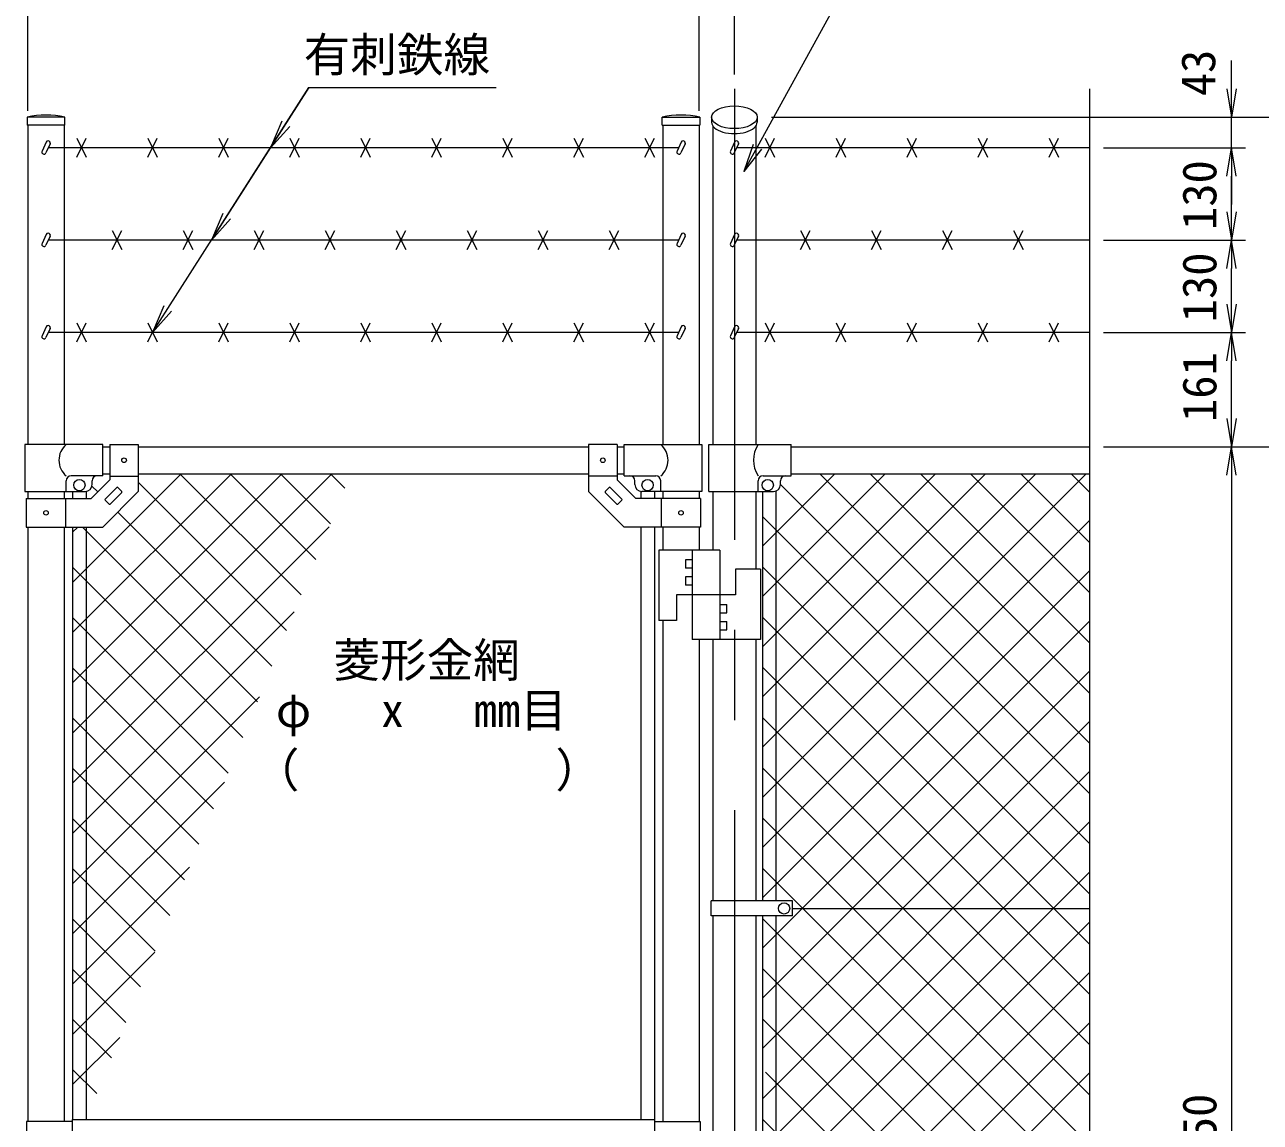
# Model space of a CAD drawing. Units: millimetres, scale not verified. Extents: x -4200 to 4200, y -2970 to 2970.
# Drawn here: x 1485 to 3225, y 128 to 1674 of the extents above; entities that cross this region are included whole.
import ezdxf
from ezdxf.enums import TextEntityAlignment as Align

# ---------------------------------------------------------------- set-up
doc = ezdxf.new("R2010")
doc.units = ezdxf.units.MM
doc.header["$LTSCALE"] = 20
doc.linetypes.add('USER1', pattern=[50.8, 31.75, -6.35, 6.35, -6.35])
for name, color, linetype, lineweight in [('0-0_D-STR-TXT', 7, 'Continuous', 9), ('0-4_D-BMK', 2, 'USER1', 13), ('0-5_D-STR1', 1, 'Continuous', 18), ('0-8_D-STR3', 3, 'Continuous', 13), ('0-9_D-STR-DIM', 7, 'Continuous', 9), ('0-A_0', 7, 'Continuous', 9), ('0-B_D-STR2', 7, 'Continuous', 9)]:
    doc.layers.add(name, color=color, linetype=linetype, lineweight=lineweight)
doc.styles.add('ＭＳ ゴシック', font='')
doc.styles.get('ＭＳ ゴシック').set_extended_font_data('MS Gothic')

# ---------------------------------------------------------------- blocks, each defined once
blk = doc.blocks.new('_Open')
at = {"layer": '0-A_0'}
blk.add_line((-20, 3.33), (0, 0), dxfattribs=at)
blk.add_lwpolyline([(-20, -3.33), (0, 0), (-20, 0)], dxfattribs=at)
blk = doc.blocks.new('MLeader10')
at = {"layer": '0-0_D-STR-TXT'}
blk.add_line((1691.84, 1270.67), (1664.68, 1240.56), dxfattribs=at)
for points in [[(1686.23, 1274.26), (1885.23, 1585.56), (2141.44, 1585.56), (2148.64, 1585.56)], [(1680.61, 1277.85), (1664.68, 1240.56), (1686.23, 1274.26)]]:
    blk.add_lwpolyline(points, dxfattribs=at)
blk = doc.blocks.new('MLeader11')
at = {"layer": '0-0_D-STR-TXT'}
blk.add_line((2522.57, 1498.77), (2497.46, 1466.93), dxfattribs=at)
for points in [[(2516.73, 1501.98), (2658.6, 1760.04), (3185.68, 1760.04), (3192.88, 1760.04)], [(2510.89, 1505.2), (2497.46, 1466.93), (2516.73, 1501.98)]]:
    blk.add_lwpolyline(points, dxfattribs=at)

msp = doc.modelspace()

# ---------------------------------------------------------------- linework, layer by layer
at = {"layer": '0-0_D-STR-TXT'}
for q in [(1748.86, 1372.24), (1831.97, 1502.24)]:
    msp.add_line((1885.23, 1585.56), q, dxfattribs=at)
at = {"layer": '0-4_D-BMK'}
msp.add_line((2484.22, 1583.71), (2484.22, -1300.44), dxfattribs=at)
at = {"layer": '0-5_D-STR1'}
for p, q in [((1541.47, 1543.56), (1488.27, 1543.56)), ((1488.27, 1543.56), (1488.27, 1532.56)), ((1541.47, 1532.56), (1488.27, 1532.56)), ((1489.47, 1532.56), (1489.47, 1082.56)), ((1540.27, 1532.56), (1540.27, 1082.56)), ((1541.47, 1532.56), (1541.47, 1543.56)), ((2382.47, 1543.56), (2435.67, 1543.56)), ((2382.47, 1532.56), (2382.47, 1543.56)), ((2382.47, 1532.56), (2435.67, 1532.56)), ((2383.67, 1532.56), (2383.67, 1082.56)), ((2434.47, 1532.56), (2434.47, 1082.56)), ((2435.67, 1543.56), (2435.67, 1532.56)), ((2452.12, 1543.56), (2452.12, 1536.63)), ((2453.97, 1531.26), (2453.97, 1082.56)), ((2514.47, 1531.26), (2514.47, 1082.56)), ((2516.32, 1543.56), (2516.32, 1536.63)), ((1594.87, 1079.56), (1604.87, 1079.56)), ((1644.87, 1079.56), (2279.07, 1079.56)), ((2319.07, 1079.56), (2329.07, 1079.56)), ((2564.22, 1079.56), (2984.22, 1079.56)), ((1594.87, 1041.56), (1604.87, 1041.56)), ((1644.87, 1041.56), (2279.07, 1041.56)), ((2319.07, 1041.56), (2329.07, 1041.56)), ((2564.22, 1041.56), (2984.22, 1041.56)), ((1489.47, 1016.56), (1489.47, 1006.56)), ((1540.27, 1016.56), (1540.27, 1006.56)), ((2383.67, 1016.56), (2383.67, 1006.56)), ((2434.47, 1016.56), (2434.47, 1006.56)), ((2453.97, 1016.56), (2453.97, 934.06)), ((2514.47, 1016.56), (2514.47, 907.06)), ((1489.47, 966.56), (1489.47, 129.56)), ((1540.27, 966.56), (1540.27, 129.56)), ((2383.67, 966.56), (2383.67, 934.06)), ((2434.47, 966.56), (2434.47, 934.06)), ((2383.67, 835.06), (2383.67, 129.56)), ((2434.47, 808.06), (2434.47, 129.56)), ((2453.97, 808.06), (2453.97, 440.06)), ((2514.47, 808.06), (2514.47, 440.06)), ((2453.97, 419.06), (2453.97, -209.94)), ((2514.47, 419.06), (2514.47, -209.94))]:
    msp.add_line(p, q, dxfattribs=at)
for centre in [(1514.87, 1427.13), (2409.07, 1427.13)]:
    msp.add_arc(centre, 119.43, 77.13052, 102.86948, dxfattribs=at)
msp.add_ellipse((2484.22, 1543.56), major_axis=(-32.1, 0), ratio=0.5, dxfattribs=at)
msp.add_ellipse((2484.22, 1536.63), major_axis=(-32.1, 0), ratio=0.5, start_param=6.2831853, end_param=9.424778, dxfattribs=at)
at = {"layer": '0-8_D-STR3'}
for p, q in [((1558.16, 1513.97), (1571.57, 1487.14)), ((1558.16, 1487.14), (1571.57, 1513.97)), ((1658.16, 1513.97), (1671.57, 1487.14)), ((1658.16, 1487.14), (1671.57, 1513.97)), ((1758.16, 1513.97), (1771.57, 1487.14)), ((1758.16, 1487.14), (1771.57, 1513.97)), ((1858.16, 1513.97), (1871.57, 1487.14)), ((1858.16, 1487.14), (1871.57, 1513.97)), ((1958.16, 1513.97), (1971.57, 1487.14)), ((1958.16, 1487.14), (1971.57, 1513.97)), ((2058.16, 1513.97), (2071.57, 1487.14)), ((2058.16, 1487.14), (2071.57, 1513.97)), ((2158.16, 1513.97), (2171.57, 1487.14)), ((2158.16, 1487.14), (2171.57, 1513.97)), ((2258.16, 1513.97), (2271.57, 1487.14)), ((2258.16, 1487.14), (2271.57, 1513.97)), ((2358.16, 1513.97), (2371.57, 1487.14)), ((2358.16, 1487.14), (2371.57, 1513.97)), ((2527.51, 1513.97), (2540.92, 1487.14)), ((2527.51, 1487.14), (2540.92, 1513.97)), ((2627.51, 1513.97), (2640.92, 1487.14)), ((2627.51, 1487.14), (2640.92, 1513.97)), ((2727.51, 1513.97), (2740.92, 1487.14)), ((2727.51, 1487.14), (2740.92, 1513.97)), ((2827.51, 1513.97), (2840.92, 1487.14)), ((2827.51, 1487.14), (2840.92, 1513.97)), ((2927.51, 1513.97), (2940.92, 1487.14)), ((2927.51, 1487.14), (2940.92, 1513.97)), ((1515.3, 1508.59), (1509.35, 1495.83)), ((1520.74, 1506.05), (1514.79, 1493.29)), ((2405.76, 1500.56), (1518.18, 1500.56)), ((2409.5, 1508.59), (2403.55, 1495.83)), ((2414.94, 1506.05), (2408.99, 1493.29)), ((2484.65, 1508.59), (2478.7, 1495.83)), ((2490.09, 1506.05), (2484.14, 1493.29)), ((2984.22, 1500.56), (2487.53, 1500.56)), ((1515.3, 1378.59), (1509.35, 1365.83)), ((1520.74, 1376.05), (1514.79, 1363.29)), ((1608.16, 1383.97), (1621.57, 1357.14)), ((1608.16, 1357.14), (1621.57, 1383.97)), ((1708.16, 1383.97), (1721.57, 1357.14)), ((1708.16, 1357.14), (1721.57, 1383.97)), ((1808.16, 1383.97), (1821.57, 1357.14)), ((1808.16, 1357.14), (1821.57, 1383.97)), ((1908.16, 1383.97), (1921.57, 1357.14)), ((1908.16, 1357.14), (1921.57, 1383.97)), ((2008.16, 1383.97), (2021.57, 1357.14)), ((2008.16, 1357.14), (2021.57, 1383.97)), ((2108.16, 1383.97), (2121.57, 1357.14)), ((2108.16, 1357.14), (2121.57, 1383.97)), ((2208.16, 1383.97), (2221.57, 1357.14)), ((2208.16, 1357.14), (2221.57, 1383.97)), ((2308.16, 1383.97), (2321.57, 1357.14)), ((2308.16, 1357.14), (2321.57, 1383.97)), ((2409.5, 1378.59), (2403.55, 1365.83)), ((2414.94, 1376.05), (2408.99, 1363.29)), ((2484.65, 1378.59), (2478.7, 1365.83)), ((2490.09, 1376.05), (2484.14, 1363.29)), ((2577.51, 1383.97), (2590.92, 1357.14)), ((2577.51, 1357.14), (2590.92, 1383.97)), ((2677.51, 1383.97), (2690.92, 1357.14)), ((2677.51, 1357.14), (2690.92, 1383.97)), ((2777.51, 1383.97), (2790.92, 1357.14)), ((2777.51, 1357.14), (2790.92, 1383.97)), ((2877.51, 1383.97), (2890.92, 1357.14)), ((2877.51, 1357.14), (2890.92, 1383.97)), ((2405.76, 1370.56), (1518.18, 1370.56)), ((2984.22, 1370.56), (2487.53, 1370.56)), ((1558.16, 1253.97), (1571.57, 1227.14)), ((1558.16, 1227.14), (1571.57, 1253.97)), ((1658.16, 1253.97), (1671.57, 1227.14)), ((1658.16, 1227.14), (1671.57, 1253.97)), ((1758.16, 1253.97), (1771.57, 1227.14)), ((1758.16, 1227.14), (1771.57, 1253.97)), ((1858.16, 1253.97), (1871.57, 1227.14)), ((1858.16, 1227.14), (1871.57, 1253.97)), ((1958.16, 1253.97), (1971.57, 1227.14)), ((1958.16, 1227.14), (1971.57, 1253.97)), ((2058.16, 1253.97), (2071.57, 1227.14)), ((2058.16, 1227.14), (2071.57, 1253.97)), ((2158.16, 1253.97), (2171.57, 1227.14)), ((2158.16, 1227.14), (2171.57, 1253.97)), ((2258.16, 1253.97), (2271.57, 1227.14)), ((2258.16, 1227.14), (2271.57, 1253.97)), ((2358.16, 1253.97), (2371.57, 1227.14)), ((2358.16, 1227.14), (2371.57, 1253.97)), ((2527.51, 1253.97), (2540.92, 1227.14)), ((2527.51, 1227.14), (2540.92, 1253.97)), ((2627.51, 1253.97), (2640.92, 1227.14)), ((2627.51, 1227.14), (2640.92, 1253.97)), ((2727.51, 1253.97), (2740.92, 1227.14)), ((2727.51, 1227.14), (2740.92, 1253.97)), ((2827.51, 1253.97), (2840.92, 1227.14)), ((2827.51, 1227.14), (2840.92, 1253.97)), ((2927.51, 1253.97), (2940.92, 1227.14)), ((2927.51, 1227.14), (2940.92, 1253.97)), ((1515.3, 1248.59), (1509.35, 1235.83)), ((1520.74, 1246.05), (1514.79, 1233.29)), ((2405.76, 1240.56), (1518.18, 1240.56)), ((2409.5, 1248.59), (2403.55, 1235.83)), ((2414.94, 1246.05), (2408.99, 1233.29)), ((2484.65, 1248.59), (2478.7, 1235.83)), ((2490.09, 1246.05), (2484.14, 1233.29)), ((2984.22, 1240.56), (2487.53, 1240.56)), ((1594.87, 1082.56), (1484.92, 1082.56)), ((1484.92, 1082.56), (1484.92, 1016.56)), ((1594.87, 1038.56), (1594.87, 1082.56)), ((1604.87, 1082.81), (1604.87, 1033.13)), ((1604.87, 1082.81), (1644.87, 1082.81)), ((1644.87, 1082.81), (1644.87, 1016.56)), ((2279.07, 1082.81), (2279.07, 1016.56)), ((2319.07, 1082.81), (2279.07, 1082.81)), ((2319.07, 1082.81), (2319.07, 1033.13)), ((2329.07, 1082.56), (2438.42, 1082.56)), ((2329.07, 1038.56), (2329.07, 1082.56)), ((2438.42, 1082.56), (2438.42, 1016.56)), ((2448.52, 1082.56), (2564.22, 1082.56)), ((2448.52, 1016.56), (2448.52, 1082.56)), ((2564.22, 1038.56), (2564.22, 1082.56)), ((1543.42, 1016.56), (1543.42, 1031.56)), ((1594.87, 1038.56), (1550.42, 1038.56)), ((1578.3, 1006.56), (1604.87, 1033.13)), ((1579.87, 1026.56), (1579.87, 1031.56)), ((1604.87, 1038.31), (1644.87, 1038.31)), ((2319.07, 1038.31), (2279.07, 1038.31)), ((2345.63, 1006.56), (2319.07, 1033.13)), ((2329.07, 1038.56), (2373.52, 1038.56)), ((2344.07, 1026.56), (2344.07, 1031.56)), ((2380.52, 1016.56), (2380.52, 1031.56)), ((2517.62, 1016.56), (2517.62, 1031.56)), ((2524.62, 1038.56), (2564.22, 1038.56)), ((2549.22, 1026.56), (2549.22, 1031.56)), ((1484.92, 1016.56), (1569.87, 1016.56)), ((1552.37, 1016.56), (1552.37, 1006.56)), ((1571.37, 1016.56), (1571.37, 1006.56)), ((1598.2, 1005.96), (1614.46, 1022.22)), ((1605.27, 998.89), (1621.53, 1015.15)), ((1615.88, 1022.22), (1621.53, 1016.57)), ((2308.05, 1022.22), (2302.4, 1016.57)), ((2318.66, 998.89), (2302.4, 1015.15)), ((2325.73, 1005.96), (2309.47, 1022.22)), ((2352.57, 1016.56), (2352.57, 1006.56)), ((2438.42, 1016.56), (2354.07, 1016.56)), ((2371.57, 1016.56), (2371.57, 1006.56)), ((2448.52, 1016.56), (2539.22, 1016.56)), ((2523.72, 1016.56), (2523.72, 440.06)), ((2542.72, 1017.19), (2542.72, 440.06)), ((1487.17, 1006.56), (1578.3, 1006.56)), ((1487.17, 1006.56), (1487.17, 966.56)), ((1542.57, 1006.56), (1542.57, 966.56)), ((1598.2, 1004.55), (1603.85, 998.89)), ((2325.73, 1004.55), (2320.08, 998.89)), ((2436.77, 1006.56), (2345.63, 1006.56)), ((2381.37, 1006.56), (2381.37, 966.56)), ((2436.77, 1006.56), (2436.77, 966.56)), ((1552.37, 966.56), (1552.37, 132.06)), ((1571.37, 966.56), (1571.37, 132.06)), ((2352.57, 966.56), (2352.57, 132.06)), ((2371.57, 966.56), (2371.57, 132.06)), ((2463.97, 934.06), (2377.97, 934.06)), ((2377.97, 934.06), (2377.97, 835.06)), ((2424.97, 934.06), (2424.97, 808.06)), ((2463.97, 934.06), (2463.97, 808.06)), ((2415.47, 920.56), (2415.47, 908.56)), ((2424.97, 920.56), (2415.47, 920.56)), ((2424.97, 908.56), (2415.47, 908.56)), ((2520.97, 907.06), (2485.97, 907.06)), ((2485.97, 907.06), (2485.97, 871.06)), ((2520.97, 907.06), (2520.97, 808.06)), ((2415.47, 896.56), (2415.47, 884.56)), ((2424.97, 896.56), (2415.47, 896.56)), ((2485.97, 871.06), (2402.97, 871.06)), ((2402.97, 871.06), (2402.97, 835.06)), ((2424.97, 884.56), (2415.47, 884.56)), ((2463.97, 857.56), (2473.47, 857.56)), ((2473.47, 845.56), (2473.47, 857.56)), ((2463.97, 845.56), (2473.47, 845.56)), ((2402.97, 835.06), (2377.97, 835.06)), ((2463.97, 833.56), (2473.47, 833.56)), ((2463.97, 821.56), (2473.47, 821.56)), ((2473.47, 821.56), (2473.47, 833.56)), ((2520.97, 808.06), (2424.97, 808.06)), ((2451.42, 419.06), (2451.42, 440.06)), ((2566.21, 440.06), (2451.42, 440.06)), ((2566.21, 419.06), (2566.21, 440.06)), ((2566.21, 419.06), (2451.42, 419.06)), ((2523.72, 419.06), (2523.72, -209.94)), ((2542.72, 419.06), (2542.72, -209.94)), ((2566.21, 429.56), (2984.22, 429.56)), ((1487.37, 129.56), (1487.37, 111.06)), ((1551.97, 129.56), (1487.37, 129.56)), ((1551.97, 132.06), (2371.97, 132.06)), ((1551.97, 132.06), (1551.97, 111.06)), ((2371.97, 132.06), (2371.97, 77.06)), ((2371.97, 129.56), (2436.07, 129.56)), ((2436.07, 129.56), (2436.07, 79.56))]:
    msp.add_line(p, q, dxfattribs=at)
for points in [[(1487.17, 966.56), (1594.87, 966.56), (1644.87, 1016.56)], [(2436.77, 966.56), (2329.07, 966.56), (2279.07, 1016.56)]]:
    msp.add_lwpolyline(points, dxfattribs=at)
for centre, radius in [((1624.87, 1060.56), 3.25), ((2299.07, 1060.56), 3.25), ((1561.87, 1025.56), 8), ((2362.07, 1025.56), 8), ((2531.22, 1025.56), 8), ((1514.87, 986.56), 3.25), ((2409.07, 986.56), 3.25), ((2554.21, 429.56), 8)]:
    msp.add_circle(centre, radius, dxfattribs=at)
for centre, radius, start, end in [((1518.02, 1507.32), 3, 334.99524, 154.99707), ((2412.22, 1507.32), 3, 334.99524, 154.99707), ((2487.37, 1507.32), 3, 334.99524, 154.99707), ((1512.07, 1494.56), 3, 154.99707, 334.99524), ((2406.27, 1494.56), 3, 154.99707, 334.99524), ((2481.42, 1494.56), 3, 154.99707, 334.99524), ((1518.02, 1377.32), 3, 334.99524, 154.99707), ((2412.22, 1377.32), 3, 334.99524, 154.99707), ((2487.37, 1377.32), 3, 334.99524, 154.99707), ((1512.07, 1364.56), 3, 154.99707, 334.99524), ((2406.27, 1364.56), 3, 154.99707, 334.99524), ((2481.42, 1364.56), 3, 154.99707, 334.99524), ((1512.07, 1234.56), 3, 154.99707, 334.99524), ((1518.02, 1247.32), 3, 334.99524, 154.99707), ((2406.27, 1234.56), 3, 154.99707, 334.99524), ((2412.22, 1247.32), 3, 334.99524, 154.99707), ((2481.42, 1234.56), 3, 154.99707, 334.99524), ((2487.37, 1247.32), 3, 334.99524, 154.99707), ((1561.61, 1060.56), 28.55, 129.59418, 230.40582), ((2362.32, 1060.56), 28.55, 309.59418, 50.40582), ((2551.83, 1060.56), 40.68, 147.25964, 212.74036), ((1550.42, 1031.56), 7, 90, 180), ((1569.87, 1026.56), 10, 270, 0), ((1586.87, 1031.56), 7, 90, 180), ((2337.07, 1031.56), 7, 0, 90), ((2354.07, 1026.56), 10, 180, 270), ((2373.52, 1031.56), 7, 0, 90), ((2524.62, 1031.56), 7, 90, 180), ((2539.22, 1026.56), 10, 270, 0), ((2556.22, 1031.56), 7, 90, 180), ((1615.17, 1021.52), 1, 45, 135), ((1620.83, 1015.86), 1, 315, 45), ((2303.1, 1015.86), 1, 135, 225), ((2308.76, 1021.52), 1, 45, 135), ((1598.91, 1005.25), 1, 135, 225), ((1604.56, 999.6), 1, 225, 315), ((2319.37, 999.6), 1, 225, 315), ((2325.03, 1005.25), 1, 315, 45)]:
    msp.add_arc(centre, radius, start, end, dxfattribs=at)
at = {"layer": '0-9_D-STR-DIM'}
for p, q in [((2484.22, 1603.71), (2484.22, 1803.51)), ((1489.47, 1552.56), (1489.47, 1711.55)), ((1489.47, 1552.56), (1489.47, 1711.55)), ((2434.47, 1552.56), (2434.47, 1711.55)), ((3184.22, 1583.51), (3184.22, 1623.51)), ((2984.22, 1583.71), (2984.22, 83.78)), ((2536.32, 1543.51), (3464.22, 1543.51)), ((2536.32, 1543.51), (3204.22, 1543.51)), ((2536.32, 1543.51), (3334.22, 1543.51)), ((3184.22, 1500.56), (3184.22, 1543.51)), ((3004.22, 1500.56), (3204.22, 1500.56)), ((3004.22, 1500.56), (3204.22, 1500.56)), ((3184.22, 1410.56), (3184.22, 1460.56)), ((3184.22, 1460.56), (3184.22, 1420.56)), ((3004.22, 1370.56), (3204.22, 1370.56)), ((3004.22, 1370.56), (3204.22, 1370.56)), ((3184.22, 1280.56), (3184.22, 1330.56)), ((3004.22, 1240.56), (3204.22, 1240.56)), ((3024.22, 1240.56), (3204.22, 1240.56)), ((3184.22, 1119.56), (3184.22, 1200.56)), ((3004.22, 1079.56), (3204.22, 1079.56)), ((3004.22, 1079.56), (3334.22, 1079.56)), ((3024.22, 1079.56), (3204.22, 1079.56)), ((3024.22, 1079.56), (3334.22, 1079.56)), ((3184.22, 1039.56), (3184.22, -830.44))]:
    msp.add_line(p, q, dxfattribs=at)
at = {"layer": '0-B_D-STR2'}
for p, q in [((1552.37, 676.41), (1917.51, 1041.56)), ((1552.37, 747.12), (1846.8, 1041.56)), ((1552.37, 817.83), (1776.09, 1041.56)), ((1552.37, 888.54), (1705.38, 1041.56)), ((1853.66, 820.67), (1644.87, 1029.47)), ((1874.22, 870.82), (1703.49, 1041.56)), ((1894.78, 920.97), (1774.2, 1041.56)), ((1915.34, 971.13), (1844.91, 1041.56)), ((1935.9, 1021.28), (1915.62, 1041.56)), ((2523.72, 939.38), (2625.89, 1041.56)), ((2523.72, 868.67), (2696.6, 1041.56)), ((2523.72, 797.96), (2767.31, 1041.56)), ((2523.72, 727.25), (2838.03, 1041.56)), ((2523.72, 656.54), (2908.74, 1041.56)), ((2523.72, 585.83), (2979.45, 1041.56)), ((2984.22, 662.1), (2604.76, 1041.56)), ((2984.22, 732.81), (2675.47, 1041.56)), ((2984.22, 803.53), (2746.18, 1041.56)), ((2984.22, 874.24), (2816.89, 1041.56)), ((2984.22, 944.95), (2887.6, 1041.56)), ((2984.22, 1015.66), (2958.32, 1041.56)), ((1587.68, 1015.94), (1579.55, 1024.07)), ((2984.22, 591.39), (2549.21, 1026.39)), ((1833.1, 770.52), (1615.97, 987.66)), ((2984.22, 520.68), (2523.72, 981.18)), ((2523.72, 515.12), (2984.22, 975.62)), ((1552.37, 605.7), (1913.64, 966.97)), ((1552.37, 959.25), (1559.67, 966.56)), ((1812.54, 720.37), (1566.36, 966.56)), ((1791.98, 670.22), (1552.37, 909.84)), ((2984.22, 449.97), (2523.72, 910.47)), ((2523.72, 444.4), (2984.22, 904.9)), ((1552.37, 534.99), (1864.51, 847.14)), ((1771.42, 620.07), (1552.37, 839.13)), ((2984.22, 379.26), (2523.72, 839.76)), ((2523.72, 373.69), (2984.22, 834.19)), ((1750.87, 569.92), (1552.37, 768.42)), ((2984.22, 308.55), (2523.72, 769.05)), ((2523.72, 302.98), (2984.22, 763.48)), ((1553.14, 465.06), (1815.38, 727.3)), ((1730.31, 519.76), (1552.37, 697.71)), ((2984.22, 237.84), (2523.72, 698.34)), ((2523.72, 232.27), (2984.22, 692.77)), ((1709.75, 469.61), (1552.37, 626.99)), ((2984.22, 167.13), (2523.72, 627.63)), ((2523.72, 161.56), (2984.22, 622.06)), ((1552.37, 393.57), (1766.26, 607.46)), ((2984.22, 96.42), (2523.72, 556.92)), ((1689.19, 419.46), (1552.37, 556.28)), ((2523.72, 90.85), (2984.22, 551.35)), ((1552.37, 322.86), (1717.13, 487.62)), ((1668.63, 369.31), (1552.37, 485.57)), ((2960.44, 49.48), (2523.72, 486.21)), ((2523.72, 20.14), (2984.22, 480.64)), ((1648.07, 319.16), (1552.37, 414.86)), ((2984.22, -45), (2523.72, 415.5)), ((2523.72, -50.57), (2984.22, 409.93)), ((1552.37, 252.15), (1668, 367.78)), ((1627.51, 269.01), (1552.37, 344.15)), ((2523.72, -121.28), (2984.22, 339.22)), ((2984.22, -115.71), (2524.24, 344.26)), ((1606.95, 218.86), (1552.37, 273.44)), ((2984.22, -186.42), (2523.72, 274.08)), ((2523.72, -191.99), (2984.22, 268.51)), ((1552.37, 181.44), (1618.87, 247.94)), ((1586.39, 168.71), (1552.37, 202.73)), ((2984.22, -257.13), (2528.04, 199.04)), ((2566.21, -220.21), (2984.22, 197.8)), ((2984.22, -327.85), (2523.72, 132.65))]:
    msp.add_line(p, q, dxfattribs=at)

# ---------------------------------------------------------------- block references
at = {"layer": '0-0_D-STR-TXT'}
for name in ['MLeader11', 'MLeader10']:
    msp.add_blockref(name, (0, 0), dxfattribs=at)
at = {"layer": '0-0_D-STR-TXT', "xscale": 2, "yscale": 2, "rotation": 237.40939}
for p in [(1830.89, 1500.56), (1747.78, 1370.56)]:
    msp.add_blockref('_Open', p, dxfattribs=at)
at = {"layer": '0-9_D-STR-DIM', "xscale": 2, "yscale": 2}
for p, rotation in [((3184.22, 1543.51), 270), ((3184.22, 1500.56), 90), ((3184.22, 1500.56), 90), ((3184.22, 1370.56), 270), ((3184.22, 1370.56), 90), ((3184.22, 1240.56), 270), ((3184.22, 1240.56), 90), ((3184.22, 1079.56), 270), ((3184.22, 1079.56), 90)]:
    msp.add_blockref('_Open', p, dxfattribs=dict(at, rotation=rotation))

# ---------------------------------------------------------------- texts
at = {"layer": '0-0_D-STR-TXT', "style": 'ＭＳ ゴシック'}
for s, p in [('有刺鉄線', (1877.86, 1593.22)), ('菱形金網', (1919.81, 740.75)), ('φ   x   mm目', (1838.59, 670.31)), ('（\u3000\u3000   \u3000\u3000）', (1806.1, 585.84))]:
    msp.add_text(s, height=48.09, dxfattribs=at).set_placement(p, align=Align.BOTTOM_LEFT)
at = {"layer": '0-9_D-STR-DIM', "style": 'ＭＳ ゴシック'}
for s, p in [('43', (3175.91, 1573.22)), ('130', (3177.47, 1384.91)), ('130', (3177.47, 1254.91)), ('161', (3177.47, 1114.48)), ('1950', (3177.47, 37.66))]:
    msp.add_text(s, height=48.09, rotation=90, dxfattribs=at).set_placement(p, align=Align.BOTTOM_LEFT)

doc.saveas('drawing.dxf')
